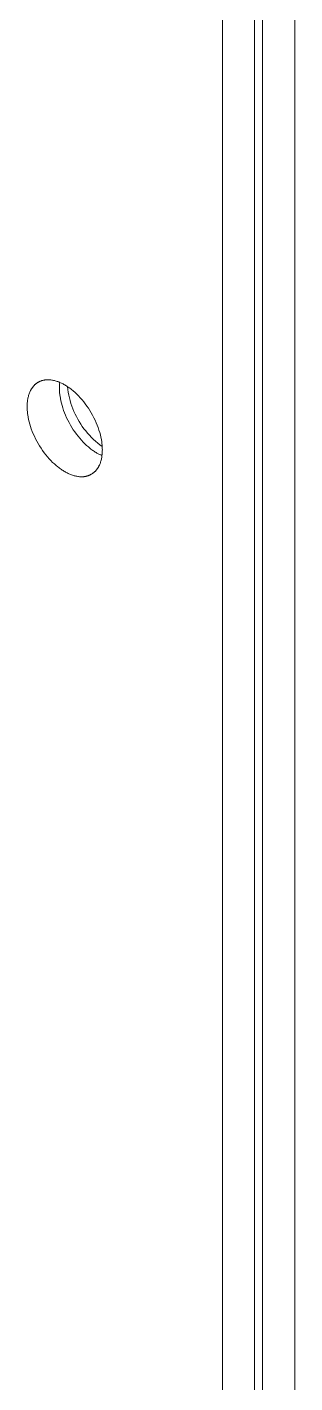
# Model space of a CAD drawing. Header units: millimetres. Extents: x 375 to 2759, y 807 to 2485.
# Drawn here: x 2205.4 to 2223.1, y 1520.7 to 1610 of the extents above; entities that cross this region are included whole.
import ezdxf

# ---------------------------------------------------------------- set-up
doc = ezdxf.new("R2010")
doc.units = ezdxf.units.MM
doc.layers.add('ZANO_R', color=7, linetype='Continuous', lineweight=0)

msp = doc.modelspace()

# ---------------------------------------------------------------- linework, layer by layer
at = {"layer": 'ZANO_R'}
for p, q in [((2223.063, 1698.781), (2223.063, 1504.038)), ((2220.41, 1508.861), (2220.41, 1697.25)), ((2220.941, 1697.556), (2220.941, 1508.554)), ((2218.289, 1510.085), (2218.289, 1696.025)), ((2205.689, 1586.155), (2205.703, 1586.18)), ((2205.703, 1586.18), (2205.717, 1586.204)), ((2205.717, 1586.204), (2205.732, 1586.227)), ((2205.732, 1586.227), (2205.747, 1586.25)), ((2205.747, 1586.25), (2205.762, 1586.273)), ((2205.762, 1586.273), (2205.778, 1586.296)), ((2205.778, 1586.296), (2205.794, 1586.318)), ((2205.794, 1586.318), (2205.81, 1586.34)), ((2205.81, 1586.34), (2205.827, 1586.361)), ((2205.827, 1586.361), (2205.844, 1586.382)), ((2205.844, 1586.382), (2205.862, 1586.402)), ((2205.862, 1586.402), (2205.88, 1586.422)), ((2205.88, 1586.422), (2205.898, 1586.442)), ((2205.898, 1586.442), (2205.917, 1586.461)), ((2205.917, 1586.461), (2205.936, 1586.479)), ((2205.936, 1586.479), (2205.955, 1586.497)), ((2205.955, 1586.497), (2205.974, 1586.515)), ((2205.974, 1586.515), (2205.994, 1586.532)), ((2205.994, 1586.532), (2206.015, 1586.549)), ((2206.015, 1586.549), (2206.035, 1586.565)), ((2206.035, 1586.565), (2206.056, 1586.581)), ((2206.056, 1586.581), (2206.078, 1586.597)), ((2206.078, 1586.597), (2206.099, 1586.611)), ((2206.099, 1586.611), (2206.121, 1586.626)), ((2206.121, 1586.626), (2206.143, 1586.64)), ((2206.143, 1586.64), (2206.166, 1586.653)), ((2206.166, 1586.653), (2206.189, 1586.666)), ((2206.189, 1586.666), (2206.212, 1586.678)), ((2206.212, 1586.678), (2206.235, 1586.69)), ((2206.235, 1586.69), (2206.259, 1586.701)), ((2206.259, 1586.701), (2206.283, 1586.712)), ((2206.283, 1586.712), (2206.307, 1586.722)), ((2206.307, 1586.722), (2206.331, 1586.732)), ((2206.331, 1586.732), (2206.356, 1586.741)), ((2206.356, 1586.741), (2206.381, 1586.75)), ((2206.381, 1586.75), (2206.406, 1586.758)), ((2206.406, 1586.758), (2206.431, 1586.766)), ((2206.431, 1586.766), (2206.457, 1586.773)), ((2206.457, 1586.773), (2206.483, 1586.779)), ((2206.483, 1586.779), (2206.509, 1586.785)), ((2206.509, 1586.785), (2206.535, 1586.791)), ((2206.535, 1586.791), (2206.562, 1586.796)), ((2206.562, 1586.796), (2206.588, 1586.8)), ((2206.588, 1586.8), (2206.615, 1586.804)), ((2206.615, 1586.804), (2206.642, 1586.807)), ((2206.642, 1586.807), (2206.669, 1586.81)), ((2206.669, 1586.81), (2206.696, 1586.813)), ((2206.696, 1586.813), (2206.724, 1586.814)), ((2206.724, 1586.814), (2206.751, 1586.816)), ((2206.751, 1586.816), (2206.779, 1586.817)), ((2206.779, 1586.817), (2206.807, 1586.817)), ((2206.807, 1586.817), (2206.835, 1586.817)), ((2206.835, 1586.817), (2206.863, 1586.816)), ((2206.863, 1586.816), (2206.891, 1586.815)), ((2206.891, 1586.815), (2206.948, 1586.811)), ((2206.948, 1586.811), (2207.005, 1586.805)), ((2207.005, 1586.805), (2207.062, 1586.797)), ((2207.062, 1586.797), (2207.12, 1586.787)), ((2207.12, 1586.787), (2207.177, 1586.776)), ((2207.177, 1586.776), (2207.235, 1586.762)), ((2207.235, 1586.762), (2207.293, 1586.747)), ((2207.293, 1586.747), (2207.35, 1586.73)), ((2207.35, 1586.73), (2207.408, 1586.712)), ((2207.408, 1586.712), (2207.465, 1586.692)), ((2207.465, 1586.692), (2207.523, 1586.67)), ((2207.523, 1586.67), (2207.58, 1586.647)), ((2207.563, 1586.368), (2207.562, 1586.275)), ((2207.562, 1586.275), (2207.563, 1586.212)), ((2207.568, 1586.461), (2207.563, 1586.368)), ((2207.563, 1586.212), (2207.565, 1586.147)), ((2207.575, 1586.553), (2207.568, 1586.461)), ((2207.585, 1586.645), (2207.575, 1586.553)), ((2207.58, 1586.647), (2207.637, 1586.622)), ((2207.637, 1586.622), (2207.693, 1586.596)), ((2207.693, 1586.596), (2207.75, 1586.569)), ((2207.75, 1586.569), (2207.805, 1586.54)), ((2207.805, 1586.54), (2207.861, 1586.511)), ((2207.861, 1586.511), (2207.916, 1586.48)), ((2207.916, 1586.48), (2207.971, 1586.447)), ((2207.971, 1586.447), (2208.026, 1586.413)), ((2208.026, 1586.413), (2208.082, 1586.377)), ((2208.082, 1586.377), (2208.138, 1586.34)), ((2208.122, 1586.178), (2208.1, 1586.365)), ((2208.151, 1585.992), (2208.122, 1586.178)), ((2208.138, 1586.34), (2208.195, 1586.3)), ((2208.195, 1586.3), (2208.252, 1586.259)), ((2208.252, 1586.259), (2208.309, 1586.216)), ((2208.309, 1586.216), (2208.366, 1586.172)), ((2205.447, 1585.239), (2205.451, 1585.302)), ((2205.451, 1585.302), (2205.457, 1585.364)), ((2205.457, 1585.364), (2205.464, 1585.425)), ((2205.464, 1585.425), (2205.472, 1585.486)), ((2205.472, 1585.486), (2205.482, 1585.547)), ((2205.482, 1585.547), (2205.494, 1585.607)), ((2205.494, 1585.607), (2205.506, 1585.666)), ((2205.506, 1585.666), (2205.521, 1585.724)), ((2205.521, 1585.724), (2205.536, 1585.782)), ((2205.536, 1585.782), (2205.554, 1585.839)), ((2205.554, 1585.839), (2205.573, 1585.894)), ((2205.573, 1585.894), (2205.593, 1585.949)), ((2205.593, 1585.949), (2205.615, 1586.002)), ((2205.615, 1586.002), (2205.638, 1586.055)), ((2205.638, 1586.055), (2205.663, 1586.106)), ((2205.663, 1586.106), (2205.676, 1586.131)), ((2205.676, 1586.131), (2205.689, 1586.155)), ((2207.565, 1586.147), (2207.568, 1586.08)), ((2207.568, 1586.08), (2207.572, 1586.013)), ((2207.572, 1586.013), (2207.578, 1585.944)), ((2207.578, 1585.944), (2207.585, 1585.874)), ((2207.585, 1585.874), (2207.594, 1585.804)), ((2207.594, 1585.804), (2207.604, 1585.732)), ((2207.604, 1585.732), (2207.628, 1585.585)), ((2207.628, 1585.585), (2207.658, 1585.434)), ((2207.658, 1585.434), (2207.694, 1585.28)), ((2208.186, 1585.807), (2208.151, 1585.992)), ((2208.227, 1585.624), (2208.186, 1585.807)), ((2208.274, 1585.441), (2208.227, 1585.624)), ((2208.327, 1585.261), (2208.274, 1585.441)), ((2208.366, 1586.172), (2208.481, 1586.077)), ((2208.481, 1586.077), (2208.597, 1585.976)), ((2208.597, 1585.976), (2208.712, 1585.868)), ((2208.712, 1585.868), (2208.827, 1585.753)), ((2208.827, 1585.753), (2208.94, 1585.632)), ((2208.94, 1585.632), (2209.052, 1585.504)), ((2209.052, 1585.504), (2209.163, 1585.371)), ((2209.163, 1585.371), (2209.27, 1585.232)), ((2205.441, 1585.051), (2205.442, 1585.114)), ((2205.442, 1584.987), (2205.441, 1585.051)), ((2205.442, 1585.114), (2205.443, 1585.177)), ((2205.443, 1584.922), (2205.442, 1584.987)), ((2205.443, 1585.177), (2205.447, 1585.239)), ((2205.447, 1584.856), (2205.443, 1584.922)), ((2205.451, 1584.788), (2205.447, 1584.856)), ((2205.457, 1584.72), (2205.451, 1584.788)), ((2205.464, 1584.65), (2205.457, 1584.72)), ((2205.472, 1584.579), (2205.464, 1584.65)), ((2205.482, 1584.507), (2205.472, 1584.579)), ((2205.506, 1584.36), (2205.482, 1584.507)), ((2207.694, 1585.28), (2207.736, 1585.123)), ((2207.736, 1585.123), (2207.784, 1584.964)), ((2207.784, 1584.964), (2207.839, 1584.803)), ((2207.839, 1584.803), (2207.899, 1584.641)), ((2207.899, 1584.641), (2207.966, 1584.479)), ((2207.966, 1584.479), (2208.038, 1584.316)), ((2208.386, 1585.082), (2208.327, 1585.261)), ((2208.452, 1584.906), (2208.386, 1585.082)), ((2208.523, 1584.731), (2208.452, 1584.906)), ((2208.6, 1584.56), (2208.523, 1584.731)), ((2208.683, 1584.391), (2208.6, 1584.56)), ((2208.772, 1584.225), (2208.683, 1584.391)), ((2209.27, 1585.232), (2209.375, 1585.088)), ((2209.375, 1585.088), (2209.476, 1584.94)), ((2209.476, 1584.94), (2209.573, 1584.788)), ((2209.573, 1584.788), (2209.666, 1584.632)), ((2209.666, 1584.632), (2209.754, 1584.474)), ((2209.754, 1584.474), (2209.837, 1584.314)), ((2205.536, 1584.209), (2205.506, 1584.36)), ((2205.573, 1584.055), (2205.536, 1584.209)), ((2205.615, 1583.898), (2205.573, 1584.055)), ((2205.663, 1583.739), (2205.615, 1583.898)), ((2205.717, 1583.579), (2205.663, 1583.739)), ((2205.778, 1583.417), (2205.717, 1583.579)), ((2208.038, 1584.316), (2208.116, 1584.155)), ((2208.116, 1584.155), (2208.199, 1583.994)), ((2208.199, 1583.994), (2208.287, 1583.836)), ((2208.287, 1583.836), (2208.38, 1583.681)), ((2208.38, 1583.681), (2208.477, 1583.529)), ((2208.477, 1583.529), (2208.578, 1583.38)), ((2208.866, 1584.062), (2208.772, 1584.225)), ((2208.965, 1583.902), (2208.866, 1584.062)), ((2209.07, 1583.746), (2208.965, 1583.902)), ((2209.18, 1583.593), (2209.07, 1583.746)), ((2209.296, 1583.444), (2209.18, 1583.593)), ((2209.837, 1584.314), (2209.915, 1584.152)), ((2209.915, 1584.152), (2209.987, 1583.99)), ((2209.987, 1583.99), (2210.054, 1583.827)), ((2210.054, 1583.827), (2210.114, 1583.665)), ((2210.114, 1583.665), (2210.169, 1583.504)), ((2210.169, 1583.504), (2210.217, 1583.345)), ((2205.844, 1583.254), (2205.778, 1583.417)), ((2205.917, 1583.092), (2205.844, 1583.254)), ((2205.994, 1582.93), (2205.917, 1583.092)), ((2206.078, 1582.77), (2205.994, 1582.93)), ((2206.166, 1582.611), (2206.078, 1582.77)), ((2206.259, 1582.456), (2206.166, 1582.611)), ((2208.578, 1583.38), (2208.683, 1583.237)), ((2208.683, 1583.237), (2208.79, 1583.098)), ((2208.79, 1583.098), (2208.9, 1582.964)), ((2208.9, 1582.964), (2209.013, 1582.837)), ((2209.013, 1582.837), (2209.126, 1582.715)), ((2209.126, 1582.715), (2209.241, 1582.601)), ((2209.416, 1583.299), (2209.296, 1583.444)), ((2209.541, 1583.158), (2209.416, 1583.299)), ((2209.67, 1583.022), (2209.541, 1583.158)), ((2209.805, 1582.89), (2209.67, 1583.022)), ((2209.943, 1582.763), (2209.805, 1582.89)), ((2210.086, 1582.64), (2209.943, 1582.763)), ((2210.233, 1582.522), (2210.086, 1582.64)), ((2210.217, 1583.345), (2210.259, 1583.188)), ((2210.259, 1583.188), (2210.295, 1583.034)), ((2210.295, 1583.034), (2210.325, 1582.884)), ((2210.325, 1582.884), (2210.349, 1582.737)), ((2210.349, 1582.737), (2210.359, 1582.665)), ((2210.359, 1582.665), (2210.368, 1582.594)), ((2206.356, 1582.304), (2206.259, 1582.456)), ((2206.457, 1582.156), (2206.356, 1582.304)), ((2206.562, 1582.012), (2206.457, 1582.156)), ((2206.669, 1581.873), (2206.562, 1582.012)), ((2206.779, 1581.74), (2206.669, 1581.873)), ((2206.891, 1581.612), (2206.779, 1581.74)), ((2209.241, 1582.601), (2209.356, 1582.492)), ((2209.356, 1582.492), (2209.472, 1582.391)), ((2209.472, 1582.391), (2209.587, 1582.297)), ((2209.587, 1582.297), (2209.644, 1582.252)), ((2209.644, 1582.252), (2209.701, 1582.209)), ((2209.701, 1582.209), (2209.758, 1582.168)), ((2209.758, 1582.168), (2209.815, 1582.129)), ((2209.815, 1582.129), (2209.871, 1582.091)), ((2209.871, 1582.091), (2209.927, 1582.055)), ((2209.927, 1582.055), (2209.982, 1582.021)), ((2209.982, 1582.021), (2210.037, 1581.989)), ((2210.037, 1581.989), (2210.118, 1581.944)), ((2210.118, 1581.944), (2210.2, 1581.901)), ((2210.2, 1581.901), (2210.284, 1581.861)), ((2210.384, 1582.41), (2210.233, 1582.522)), ((2210.284, 1581.861), (2210.368, 1581.823)), ((2210.359, 1581.757), (2210.349, 1581.697)), ((2210.368, 1581.818), (2210.359, 1581.757)), ((2210.368, 1582.594), (2210.375, 1582.524)), ((2210.375, 1581.88), (2210.368, 1581.818)), ((2210.375, 1582.524), (2210.381, 1582.456)), ((2210.381, 1581.942), (2210.375, 1581.88)), ((2210.381, 1582.456), (2210.385, 1582.388)), ((2210.385, 1582.004), (2210.381, 1581.942)), ((2210.385, 1582.388), (2210.388, 1582.322)), ((2210.388, 1582.067), (2210.385, 1582.004)), ((2210.388, 1582.322), (2210.39, 1582.257)), ((2210.39, 1582.13), (2210.388, 1582.067)), ((2210.39, 1582.257), (2210.391, 1582.193)), ((2210.391, 1582.193), (2210.39, 1582.13)), ((2207.005, 1581.491), (2206.891, 1581.612)), ((2207.12, 1581.376), (2207.005, 1581.491)), ((2207.235, 1581.268), (2207.12, 1581.376)), ((2207.35, 1581.166), (2207.235, 1581.268)), ((2207.465, 1581.072), (2207.35, 1581.166)), ((2207.523, 1581.027), (2207.465, 1581.072)), ((2207.58, 1580.984), (2207.523, 1581.027)), ((2207.637, 1580.943), (2207.58, 1580.984)), ((2207.693, 1580.904), (2207.637, 1580.943)), ((2207.75, 1580.866), (2207.693, 1580.904)), ((2207.805, 1580.831), (2207.75, 1580.866)), ((2207.861, 1580.797), (2207.805, 1580.831)), ((2209.952, 1580.822), (2209.934, 1580.802)), ((2209.97, 1580.842), (2209.952, 1580.822)), ((2209.987, 1580.862), (2209.97, 1580.842)), ((2210.004, 1580.883), (2209.987, 1580.862)), ((2210.021, 1580.904), (2210.004, 1580.883)), ((2210.038, 1580.926), (2210.021, 1580.904)), ((2210.054, 1580.948), (2210.038, 1580.926)), ((2210.069, 1580.97), (2210.054, 1580.948)), ((2210.085, 1580.993), (2210.069, 1580.97)), ((2210.1, 1581.016), (2210.085, 1580.993)), ((2210.114, 1581.04), (2210.1, 1581.016)), ((2210.128, 1581.064), (2210.114, 1581.04)), ((2210.142, 1581.088), (2210.128, 1581.064)), ((2210.156, 1581.113), (2210.142, 1581.088)), ((2210.169, 1581.138), (2210.156, 1581.113)), ((2210.194, 1581.189), (2210.169, 1581.138)), ((2210.217, 1581.241), (2210.194, 1581.189)), ((2210.239, 1581.295), (2210.217, 1581.241)), ((2210.259, 1581.349), (2210.239, 1581.295)), ((2210.278, 1581.405), (2210.259, 1581.349)), ((2210.295, 1581.462), (2210.278, 1581.405)), ((2210.311, 1581.519), (2210.295, 1581.462)), ((2210.325, 1581.578), (2210.311, 1581.519)), ((2210.338, 1581.637), (2210.325, 1581.578)), ((2210.349, 1581.697), (2210.338, 1581.637)), ((2207.916, 1580.764), (2207.861, 1580.797)), ((2207.971, 1580.733), (2207.916, 1580.764)), ((2208.026, 1580.703), (2207.971, 1580.733)), ((2208.082, 1580.675), (2208.026, 1580.703)), ((2208.138, 1580.647), (2208.082, 1580.675)), ((2208.195, 1580.621), (2208.138, 1580.647)), ((2208.252, 1580.597), (2208.195, 1580.621)), ((2208.309, 1580.573), (2208.252, 1580.597)), ((2208.366, 1580.552), (2208.309, 1580.573)), ((2208.424, 1580.532), (2208.366, 1580.552)), ((2208.481, 1580.513), (2208.424, 1580.532)), ((2208.539, 1580.496), (2208.481, 1580.513)), ((2208.597, 1580.481), (2208.539, 1580.496)), ((2208.654, 1580.468), (2208.597, 1580.481)), ((2208.712, 1580.456), (2208.654, 1580.468)), ((2208.77, 1580.447), (2208.712, 1580.456)), ((2208.827, 1580.439), (2208.77, 1580.447)), ((2208.884, 1580.433), (2208.827, 1580.439)), ((2208.94, 1580.429), (2208.884, 1580.433)), ((2208.969, 1580.428), (2208.94, 1580.429)), ((2208.997, 1580.427), (2208.969, 1580.428)), ((2209.025, 1580.427), (2208.997, 1580.427)), ((2209.052, 1580.427), (2209.025, 1580.427)), ((2209.08, 1580.428), (2209.052, 1580.427)), ((2209.108, 1580.429), (2209.08, 1580.428)), ((2209.135, 1580.431), (2209.108, 1580.429)), ((2209.163, 1580.433), (2209.135, 1580.431)), ((2209.19, 1580.436), (2209.163, 1580.433)), ((2209.217, 1580.44), (2209.19, 1580.436)), ((2209.243, 1580.444), (2209.217, 1580.44)), ((2209.27, 1580.448), (2209.243, 1580.444)), ((2209.297, 1580.453), (2209.27, 1580.448)), ((2209.323, 1580.459), (2209.297, 1580.453)), ((2209.349, 1580.465), (2209.323, 1580.459)), ((2209.375, 1580.471), (2209.349, 1580.465)), ((2209.4, 1580.478), (2209.375, 1580.471)), ((2209.426, 1580.486), (2209.4, 1580.478)), ((2209.451, 1580.494), (2209.426, 1580.486)), ((2209.476, 1580.503), (2209.451, 1580.494)), ((2209.5, 1580.512), (2209.476, 1580.503)), ((2209.525, 1580.522), (2209.5, 1580.512)), ((2209.549, 1580.532), (2209.525, 1580.522)), ((2209.573, 1580.543), (2209.549, 1580.532)), ((2209.597, 1580.554), (2209.573, 1580.543)), ((2209.62, 1580.566), (2209.597, 1580.554)), ((2209.643, 1580.578), (2209.62, 1580.566)), ((2209.666, 1580.591), (2209.643, 1580.578)), ((2209.688, 1580.604), (2209.666, 1580.591)), ((2209.711, 1580.618), (2209.688, 1580.604)), ((2209.732, 1580.632), (2209.711, 1580.618)), ((2209.754, 1580.647), (2209.732, 1580.632)), ((2209.775, 1580.662), (2209.754, 1580.647)), ((2209.796, 1580.678), (2209.775, 1580.662)), ((2209.817, 1580.695), (2209.796, 1580.678)), ((2209.837, 1580.711), (2209.817, 1580.695)), ((2209.857, 1580.729), (2209.837, 1580.711)), ((2209.877, 1580.746), (2209.857, 1580.729)), ((2209.896, 1580.764), (2209.877, 1580.746)), ((2209.915, 1580.783), (2209.896, 1580.764)), ((2209.934, 1580.802), (2209.915, 1580.783))]:
    msp.add_line(p, q, dxfattribs=at)

doc.saveas('drawing.dxf')
